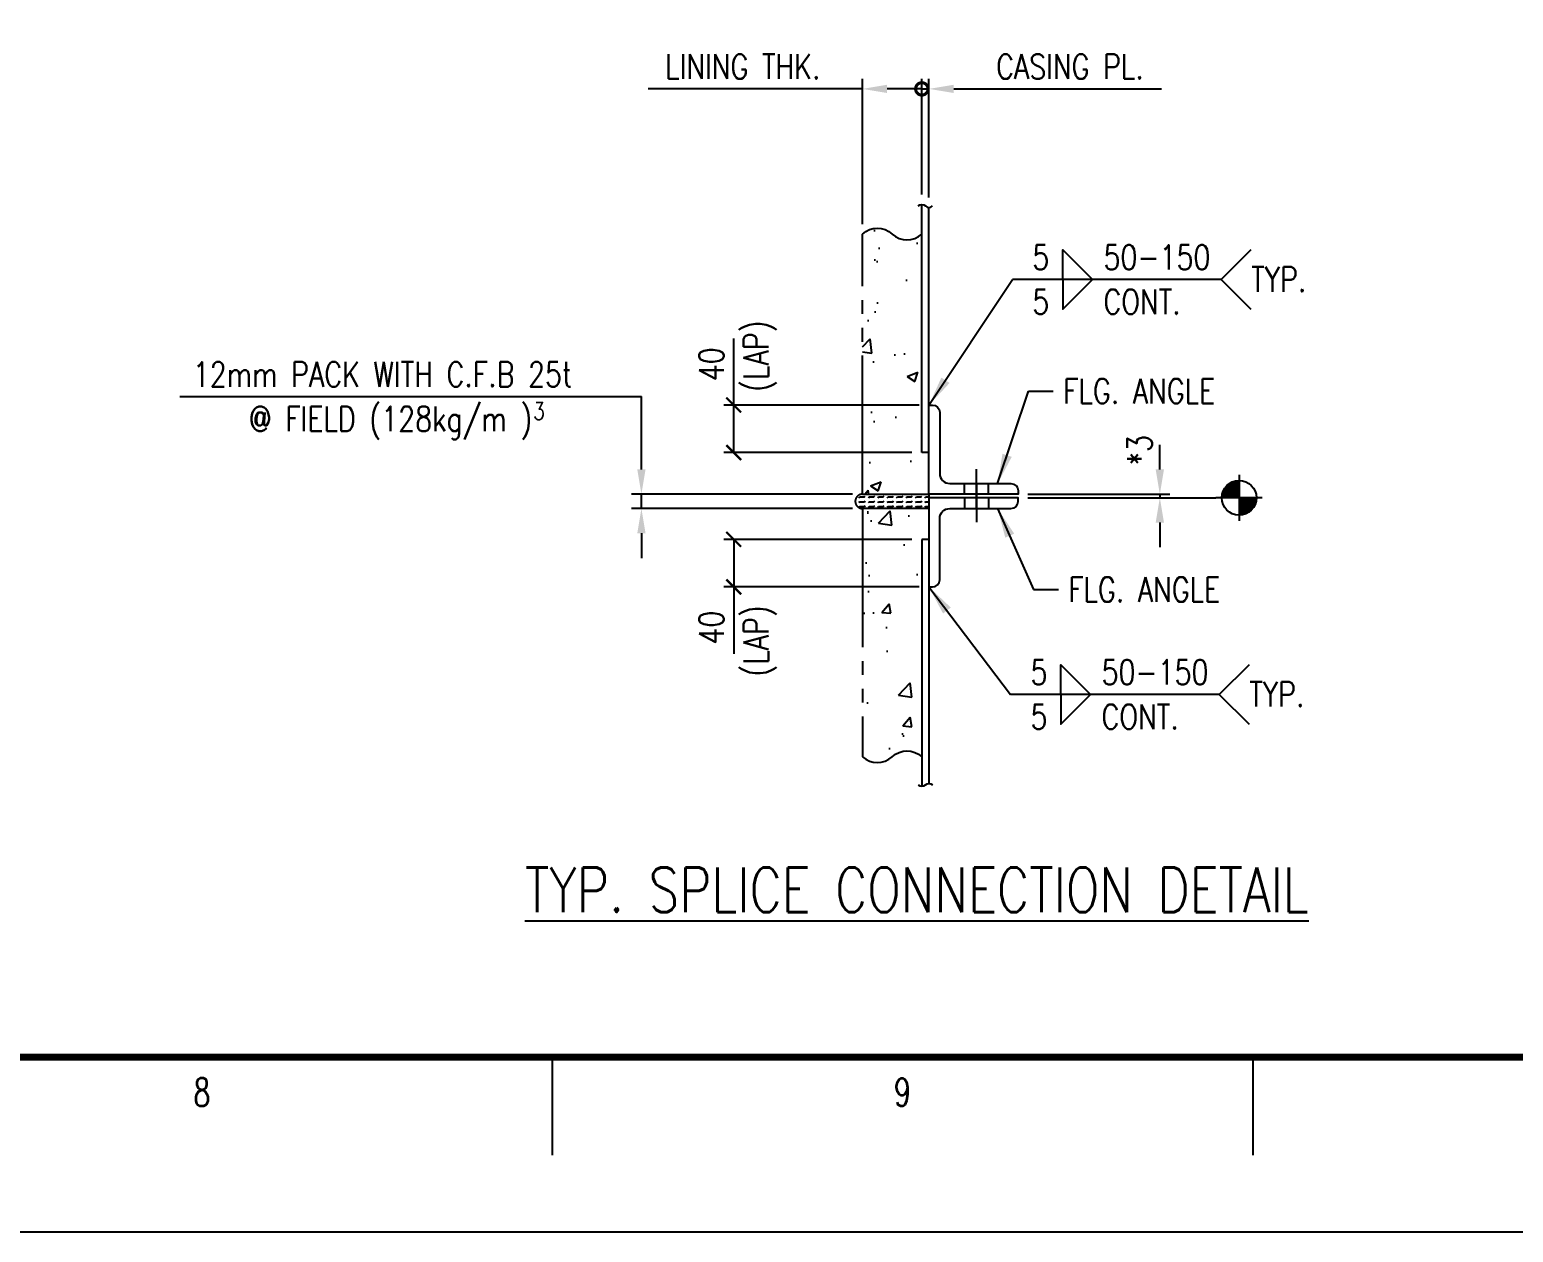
# Model space of a CAD drawing. Header units: millimetres. Extents: x 0 to 134087, y -49114 to 20834.
# Drawn here: x 37172 to 40917, y -49114 to -46079 of the extents above; entities that cross this region are included whole.
import ezdxf
from ezdxf.enums import TextEntityAlignment as Align

# ---------------------------------------------------------------- set-up
doc = ezdxf.new("R2010")
doc.units = ezdxf.units.MM
doc.header["$LTSCALE"] = 35
for name, pattern in [('JNK-CENTER', [34, 30, -1.5, 1, -1.5]), ('JNK-HIDDEN', [3, 2, -1]), ('JNK-PHANTOM', [15, 10, -1, 1, -1, 1, -1])]:
    doc.linetypes.add(name, pattern=pattern)
for name, color, linetype in [('CEN-R', 1, 'JNK-CENTER'), ('CON-G', 3, 'Continuous'), ('CON-W', 7, 'Continuous'), ('CON-Y', 2, 'Continuous'), ('Dim-W', 7, 'Continuous'), ('HID-Y', 2, 'JNK-HIDDEN'), ('PHA-M', 6, 'JNK-PHANTOM'), ('STL-OBJT', 7, 'Continuous'), ('TXT-C', 4, 'Continuous'), ('TXT-Y', 2, 'Continuous')]:
    doc.layers.add(name, color=color, linetype=linetype)
doc.styles.add('ROMANS', font='ROMANS.shx', dxfattribs={"width": 0.8})
doc.styles.add('SIMPLEX', font='simplex.shx', dxfattribs={"width": 0.8})
doc.dimstyles.new('DIM25x3', dxfattribs={"dimscale": 25, "dimtxt": 2.5, "dimasz": 2.5, "dimexe": 1, "dimexo": 1, "dimgap": 1, "dimtad": 1, "dimdec": 0, "dimlfac": 0.4, "dimdsep": 46, "dimtxsty": 'SIMPLEX', "dimcen": 0, "dimclrt": 2, "dimazin": 2, "dimtfac": 1, "dimtdec": 0, "dimtmove": 2, "dimatfit": 2, "dimfxl": 0.18, "dimtfill": 1, "dimtolj": 1, "dimtzin": 0, "dimarcsym": 0})
doc.dimstyles.new('DIM30_10', dxfattribs={"dimscale": 30, "dimtxt": 2.5, "dimasz": 2.5, "dimexe": 1, "dimexo": 1, "dimgap": 1, "dimtad": 1, "dimdec": 0, "dimlfac": 0.333333, "dimdsep": 46, "dimtxsty": 'SIMPLEX', "dimcen": 0, "dimclrd": 256, "dimclre": 256, "dimclrt": 2, "dimadec": 1, "dimazin": 2, "dimtfac": 1, "dimtdec": 0, "dimtix": 1, "dimtmove": 2, "dimatfit": 2, "dimfxl": 1, "dimarcsym": 1})

# ---------------------------------------------------------------- blocks, each defined once
blk = doc.blocks.new('TITLE')
at = {"color": 7}
for p, q in [((594.15, 17.68), (594.15, 7.78)), ((664.88, 17.68), (664.88, 7.78)), ((841, 0), (0, 0))]:
    blk.add_line(p, q, dxfattribs=at)
at = {"color": 7, "const_width": 0.707}
blk.add_lwpolyline([(28.29, 17.68), (823.67, 17.68)], dxfattribs=at)
at = {"color": 7, "style": 'ROMANS', "width": 0.7}
for s, p in [('8', (558.78, 14.15)), ('9', (629.51, 14.15))]:
    blk.add_text(s, height=2.83, dxfattribs=at).set_placement(p, align=Align.MIDDLE)
blk = doc.blocks.new('FS-MARK')
h = blk.add_hatch(color=256)
edge = h.paths.add_edge_path()
edge.add_arc((0, 0), 1.75, 90, 180)
edge.add_line((-1.75, 0), (0, 0))
edge.add_line((0, 0), (0, 1.75))
h = blk.add_hatch(color=256)
edge = h.paths.add_edge_path()
edge.add_line((0, 0), (0, -1.75))
edge.add_arc((0, 0), 1.75, 270, 360)
edge.add_line((1.75, 0), (0, 0))
for p, q in [((0, 2.33), (0, -2.33)), ((2.33, 0), (-2.33, 0))]:
    blk.add_line(p, q)
blk.add_circle((0, 0), 1.75)
at = {"layer": 'CON-Y', "style": 'SIMPLEX', "width": 0.8}
blk.add_attdef('F.S.', (3.19, 1), '', height=2.5, dxfattribs=at)
blk = doc.blocks.new('*D2353')
at = {"layer": 'DEFPOINTS', "color": 0, "transparency": 16777216}
for p in [(39666.7, -47251.4), (39666.7, -47260.4), (40024.5, -47260.4)]:
    blk.add_point(p, dxfattribs=at)
at = {"layer": 'Dim-W', "color": 0, "lineweight": -2, "transparency": 16777216}
for p, q in [((40024.5, -47188.9), (40024.5, -47126.4)), ((39691.7, -47251.4), (40049.5, -47251.4)), ((39691.7, -47260.4), (40049.5, -47260.4)), ((40024.5, -47251.4), (40024.5, -47260.4)), ((40024.5, -47322.9), (40024.5, -47385.4))]:
    blk.add_line(p, q, dxfattribs=at)
at = {"layer": 'Dim-W', "color": 0, "transparency": 16777216}
blk.add_solid([(40014, -47322.9), (40034.9, -47322.9), (40024.5, -47260.4)], dxfattribs=at)
at = {"layer": 'Dim-W', "color": 2, "transparency": 16777216, "insert": (39973.7, -47140.4), "char_height": 62.5, "attachment_point": 5, "rotation": 90, "style": 'SIMPLEX', "bg_fill": 3, "box_fill_scale": 1.1, "bg_fill_color": 256, "bg_fill_true_color": 13158600, "bg_fill_transparency": 0}
blk.add_mtext('\\A1;*3', dxfattribs=at)
at = {"layer": 'Dim-W', "color": 0, "transparency": 16777216}
blk.add_solid([(40014, -47188.9), (40034.9, -47188.9), (40024.5, -47251.4)], dxfattribs=at)
blk = doc.blocks.new('*D2354')
at = {"layer": 'DEFPOINTS', "color": 0, "transparency": 16777216}
for p in [(39441.7, -46228.4), (39423.7, -46520.3), (39441.7, -46527.5)]:
    blk.add_point(p, dxfattribs=at)
at = {"layer": 'Dim-W', "color": 0, "lineweight": -2, "transparency": 16777216}
for p, q in [((39423.7, -46495.3), (39423.7, -46203.4)), ((39441.7, -46502.5), (39441.7, -46203.4)), ((39423.7, -46228.4), (39361.2, -46228.4)), ((39423.7, -46228.4), (39441.7, -46228.4)), ((39504.2, -46228.4), (40028.6, -46228.4))]:
    blk.add_line(p, q, dxfattribs=at)
at = {"layer": 'Dim-W', "color": 0, "transparency": 16777216}
blk.add_solid([(39504.2, -46218), (39504.2, -46238.8), (39441.7, -46228.4)], dxfattribs=at)
at = {"layer": 'Dim-W', "color": 2, "transparency": 16777216, "insert": (39797.7, -46172.1), "char_height": 62.5, "attachment_point": 5, "style": 'SIMPLEX', "bg_fill": 3, "box_fill_scale": 1.1, "bg_fill_color": 256, "bg_fill_true_color": 13158600, "bg_fill_transparency": 0}
blk.add_mtext('\\A1;CASING PL.', dxfattribs=at)
blk = doc.blocks.new('_None')
blk = doc.blocks.new('_DotSmall')
at = {"color": 0, "linetype": 'ByBlock', "const_width": 0.5}
blk.add_lwpolyline([(-0.0625, 0, 1), (0.0625, 0, 1)], format="xyb", close=True, dxfattribs=at)
blk = doc.blocks.new('*D2355')
at = {"layer": 'DEFPOINTS', "color": 0, "transparency": 16777216}
for p in [(39273.7, -46228.4), (39423.7, -46228.4), (39273.7, -46594.8)]:
    blk.add_point(p, dxfattribs=at)
at = {"layer": 'Dim-W', "color": 0, "lineweight": -2, "transparency": 16777216}
for p, q in [((39273.7, -46569.8), (39273.7, -46203.4)), ((39273.7, -46228.4), (38732.7, -46228.4)), ((39423.7, -46228.4), (39336.2, -46228.4))]:
    blk.add_line(p, q, dxfattribs=at)
at = {"layer": 'Dim-W', "color": 0, "transparency": 16777216}
blk.add_solid([(39336.2, -46218), (39336.2, -46238.8), (39273.7, -46228.4)], dxfattribs=at)
at = {"layer": 'Dim-W', "color": 0, "lineweight": -2, "transparency": 16777216, "xscale": 62.5, "yscale": 62.5, "zscale": 62.5}
blk.add_blockref('_DotSmall', (39423.7, -46228.4), dxfattribs=at)
at = {"layer": 'Dim-W', "color": 2, "transparency": 16777216, "insert": (38972, -46172.1), "char_height": 62.5, "attachment_point": 5, "style": 'SIMPLEX', "bg_fill": 3, "box_fill_scale": 1.1, "bg_fill_color": 256, "bg_fill_true_color": 13158600, "bg_fill_transparency": 0}
blk.add_mtext('\\A1;LINING THK.', dxfattribs=at)
blk = doc.blocks.new('_ArchTick')
at = {"color": 0, "linetype": 'ByBlock', "const_width": 0.15}
blk.add_lwpolyline([(-0.5, -0.5), (0.5, 0.5)], dxfattribs=at)
blk = doc.blocks.new('*D2356')
at = {"layer": 'DEFPOINTS', "color": 0, "transparency": 16777216}
for p in [(38948.9, -47026.4), (39441.7, -47026.4), (39423.7, -47146.4)]:
    blk.add_point(p, dxfattribs=at)
at = {"layer": 'Dim-W', "color": 0, "lineweight": -2, "transparency": 16777216}
for p, q in [((38948.9, -47026.4), (38948.9, -46858)), ((39416.7, -47026.4), (38923.9, -47026.4)), ((38948.9, -47146.4), (38948.9, -47026.4)), ((39398.7, -47146.4), (38923.9, -47146.4))]:
    blk.add_line(p, q, dxfattribs=at)
at = {"layer": 'Dim-W', "color": 0, "lineweight": -2, "transparency": 16777216, "xscale": 37.5, "yscale": 37.5, "zscale": 37.5}
for p, rotation in [((38948.9, -47026.4), 90), ((38948.9, -47146.4), 270)]:
    blk.add_blockref('_ArchTick', p, dxfattribs=dict(at, rotation=rotation))
at = {"layer": 'Dim-W', "color": 2, "transparency": 16777216, "insert": (38892.6, -46923.5), "char_height": 62.5, "attachment_point": 5, "rotation": 90, "style": 'SIMPLEX', "bg_fill": 3, "box_fill_scale": 1.1, "bg_fill_color": 256, "bg_fill_true_color": 13158600, "bg_fill_transparency": 0}
blk.add_mtext('\\A1;40', dxfattribs=at)
blk = doc.blocks.new('*D2357')
at = {"layer": 'DEFPOINTS', "color": 0, "transparency": 16777216}
for p in [(39423.7, -47365.4), (38948.9, -47485.4), (39441.7, -47485.4)]:
    blk.add_point(p, dxfattribs=at)
at = {"layer": 'Dim-W', "color": 0, "lineweight": -2, "transparency": 16777216}
for p, q in [((39398.7, -47365.4), (38923.9, -47365.4)), ((38948.9, -47365.4), (38948.9, -47485.4)), ((39416.7, -47485.4), (38923.9, -47485.4)), ((38948.9, -47485.4), (38948.9, -47653.9))]:
    blk.add_line(p, q, dxfattribs=at)
at = {"layer": 'Dim-W', "color": 0, "lineweight": -2, "transparency": 16777216, "xscale": 37.5, "yscale": 37.5, "zscale": 37.5}
for p, rotation in [((38948.9, -47365.4), 90), ((38948.9, -47485.4), 270)]:
    blk.add_blockref('_ArchTick', p, dxfattribs=dict(at, rotation=rotation))
at = {"layer": 'Dim-W', "color": 2, "transparency": 16777216, "insert": (38892.6, -47588.4), "char_height": 62.5, "attachment_point": 5, "rotation": 90, "style": 'SIMPLEX', "bg_fill": 3, "box_fill_scale": 1.1, "bg_fill_color": 256, "bg_fill_true_color": 13158600, "bg_fill_transparency": 0}
blk.add_mtext('\\A1;40', dxfattribs=at)

msp = doc.modelspace()

# ---------------------------------------------------------------- hatches: boundary and pattern name
at = {"layer": 'CON-W'}
h = msp.add_hatch(dxfattribs=at)
h.set_pattern_fill('AR-CONC', color=256, scale=1.5)
h.set_pattern_definition([(50, (22079.2, -50270.68), (273.277, -23.9086), [28.575, -314.325]), (355, (22079.2, -50270.68), (-52.865, 286.5853), [22.86, -251.461]), (100.4514, (22101.98, -50272.67), (220.412, 262.6766), [24.285, -267.1354]), (46.1842, (22079.2, -50194.48), (406.6186, -63.0635), [42.8625, -471.4875]), (96.6356, (22113.1, -50199.73), (356.106, 371.139), [36.428, -400.703]), (351.1842, (22079.2, -50194.5), (356.106, 371.139), [34.29, -377.19]), (21, (22117.3, -50213.53), (227.4216, -153.3978), [28.575, -314.325]), (326, (22117.3, -50213.53), (92.703, 276.282), [22.86, -251.46]), (71.4514, (22136.26, -50226.3), (320.1246, 122.884), [24.285, -267.135]), (37.5, (22079.2, -50270.68), (4.6329, 126.83256), [0, -248.412, 0, -255.27, 0, -252.4125]), (7.5, (22079.2, -50270.68), (100.2295, 150.2709), [0, -145.542, 0, -242.697, 0, -96.2025]), (327.5, (21994.24, -50270.68), (203.3859, -8.5931), [0, -95.25, 0, -297.18, 0, -394.335]), (317.5, (21956.14, -50270.68), (222.1938, 38.1397), [0, -123.825, 0, -197.358, 0, -280.035])])
h.paths.add_polyline_path([(39423.7407, -46596.3073, -0.395558575), (39348.7407, -46596.3073, 0.395558575), (39273.7407, -46596.3073), (39273.7407, -47251.4322), (39441.7407, -47251.4322), (39441.7407, -47146.4322), (39423.7407, -47146.4322)])
h.paths.add_polyline_path([(39423.7407, -47365.4322), (39441.7407, -47365.4322), (39441.7407, -47287.4322), (39273.7407, -47287.4322), (39273.7407, -47915.5572, 0.395558575), (39348.7407, -47915.5572, -0.395558575), (39423.7407, -47915.5572)])
h = msp.add_hatch(dxfattribs=at)
h.set_pattern_fill('FLEX', color=256, scale=1.875)
h.set_pattern_definition([(0, (21264.711, -50270.68), (0, 11.90625), [11.90625, -11.90625]), (45, (21276.617, -50270.68), (8e-16, 11.90625), [2.9765625, -10.884855, 2.9765625, -16.83798])])
h.paths.add_polyline_path([(39273.7407, -47251.4322, 1), (39273.7407, -47287.4322), (39441.7407, -47287.4322), (39441.7407, -47251.4322)])

# ---------------------------------------------------------------- linework, layer by layer
for points in [[(39779.5386, -46709.493), (39779.5386, -46634.493), (39854.5386, -46709.493)], [(39779.5386, -46709.493), (39779.5386, -46784.493), (39854.5386, -46709.493)], [(39774.7896, -47756.849), (39774.7896, -47681.849), (39849.7896, -47756.849)], [(39774.7896, -47756.849), (39774.7896, -47831.849), (39849.7896, -47756.849)]]:
    msp.add_lwpolyline(points)
at = {"layer": 'CEN-R'}
for p, q in [((39561.7407, -47285.9322), (39561.7407, -47188.4322)), ((39561.7407, -47224.4322), (39561.7407, -47321.9322))]:
    msp.add_line(p, q, dxfattribs=at)
at = {"layer": 'CON-G'}
for p, q in [((39423.7407, -47146.4322), (39423.7407, -46520.3026)), ((39441.7407, -47146.4322), (39441.7407, -46527.4793)), ((39441.7407, -47146.4322), (39423.7407, -47146.4322)), ((39423.7407, -47365.4322), (39423.7407, -47988.5618)), ((39441.7407, -47365.4322), (39423.7407, -47365.4322)), ((39441.7407, -47363.9322), (39441.7407, -47981.3852))]:
    msp.add_line(p, q, dxfattribs=at)
for points in [[(39441.7407, -47251.4322), (39441.7407, -47026.4322), (39450.7407, -47026.4322, -0.414213562), (39468.7407, -47044.4322), (39468.7407, -47198.9322, 0.414213562), (39494.2407, -47224.4322), (39648.7407, -47224.4322, -0.414213562), (39666.7407, -47242.4322), (39666.7407, -47251.4322)], [(39441.7407, -47260.4322), (39441.7407, -47485.4322), (39450.7407, -47485.4322, 0.414213562), (39468.7407, -47467.4322), (39468.7407, -47312.9322, -0.414213562), (39494.2407, -47287.4322), (39648.7407, -47287.4322, 0.414213562), (39666.7407, -47269.4322), (39666.7407, -47260.4322)]]:
    msp.add_lwpolyline(points, format="xyb", close=True, dxfattribs=at)
at = {"layer": 'CON-W'}
for p, q in [((40179.3975, -46709.493), (39652.6015, -46709.493)), ((39693.1576, -46991.0964), (39755.6576, -46991.0964)), ((40049.4558, -47260.4322), (40166.1225, -47260.4322)), ((39705.8918, -47491.9624), (39768.3918, -47491.9624)), ((40174.6486, -47756.849), (39647.8525, -47756.849))]:
    msp.add_line(p, q, dxfattribs=at)
for points in [[(39414.5967, -46523.891, -0.395558575), (39432.7407, -46523.891, 0.395558575), (39450.8847, -46523.891)], [(39273.7407, -46594.8073, -0.395558575), (39348.7407, -46594.8073, 0.395558575), (39423.7407, -46594.8073)], [(39273.7407, -47914.0572, 0.395558575), (39348.7407, -47914.0572, -0.395558575), (39423.7407, -47914.0572)], [(39414.5967, -47984.9735, 0.395558575), (39432.7407, -47984.9735, -0.395558575), (39450.8847, -47984.9735)]]:
    msp.add_lwpolyline(points, format="xyb", dxfattribs=at)
for points in [[(40254.3975, -46634.493), (40179.3975, -46709.493), (40254.3975, -46784.493)], [(40249.6486, -47681.849), (40174.6486, -47756.849), (40249.6486, -47831.849)]]:
    msp.add_lwpolyline(points, dxfattribs=at)
at = {"layer": 'Dim-W'}
for p, q in [((38715.8786, -47188.9322), (38715.8786, -47005.0036)), ((39248.7407, -47251.4322), (38690.8786, -47251.4322)), ((38715.8786, -47287.4322), (38715.8786, -47251.4322)), ((39248.7407, -47287.4322), (38690.8786, -47287.4322)), ((38715.8786, -47349.9322), (38715.8786, -47412.4322))]:
    msp.add_line(p, q, dxfattribs=at)
for points in [[(38705.4619, -47188.9322), (38726.2953, -47188.9322), (38715.8786, -47251.4322)], [(38705.4619, -47349.9322), (38726.2953, -47349.9322), (38715.8786, -47287.4322)]]:
    msp.add_solid(points, dxfattribs=at)
at = {"layer": 'HID-Y'}
for p, q in [((39531.7407, -47251.4322), (39531.7407, -47224.4322)), ((39591.7407, -47251.4322), (39591.7407, -47224.4322)), ((39531.7407, -47260.4322), (39531.7407, -47287.4322)), ((39591.7407, -47260.4322), (39591.7407, -47287.4322))]:
    msp.add_line(p, q, dxfattribs=at)
at = {"layer": 'PHA-M'}
for p, q in [((39273.7407, -47251.4322), (39273.7407, -46594.8073)), ((39273.7407, -47287.4322), (39273.7407, -47914.0572))]:
    msp.add_line(p, q, dxfattribs=at)
msp.add_lwpolyline([(39441.7407, -47251.4322), (39441.7407, -47287.4322), (39273.7407, -47287.4322, -1), (39273.7407, -47251.4322)], format="xyb", close=True, dxfattribs=at)
at = {"layer": 'STL-OBJT'}
msp.add_line((37550.4969, -47005.0036), (38715.8786, -47005.0036), dxfattribs=at)

# ---------------------------------------------------------------- block references
at = {"linetype": 'ByBlock', "xscale": 24.99999999749996, "yscale": 24.99999999749996, "zscale": 24.99999999749996}
msp.add_blockref('TITLE', (23636.9795, -49114.431), dxfattribs=at)
at = {"layer": 'CON-W', "xscale": 25, "yscale": 25, "zscale": 25}
msp.add_blockref('FS-MARK', (40224.4558, -47260.4322), dxfattribs=at)

# ---------------------------------------------------------------- texts
at = {"layer": 'CON-W', "color": 2, "style": 'SIMPLEX', "width": 0.8}
for s, p in [('5', (39702.7136, -46684.493)), ('50-150', (39882.1905, -46684.493)), ('5', (39702.7136, -46796.993)), ('CONT.', (39882.1905, -46796.993)), ('FLG. ANGLE', (39780.6576, -47022.3464)), ('FLG. ANGLE', (39793.3918, -47523.2124)), ('5', (39697.9647, -47731.849)), ('50-150', (39877.4416, -47731.849)), ('5', (39697.9647, -47844.349)), ('CONT.', (39877.4416, -47844.349))]:
    msp.add_text(s, height=62.5, dxfattribs=at).set_placement(p)
at = {"layer": 'STL-OBJT', "color": 2, "style": 'SIMPLEX', "width": 0.8}
for s, height, p in [('12mm PACK WITH C.F.B 25t', 62.5, (37583.2715, -46980.0036)), ('@ FIELD (128kg/m )', 62.5, (37724.7828, -47092.5036)), ('3', 43.75, (38442.3574, -47063.4384))]:
    msp.add_text(s, height=height, dxfattribs=at).set_placement(p)
at = {"layer": 'TXT-C', "style": 'SIMPLEX', "width": 0.8}
msp.add_text('%%UTYP. SPLICE CONNECTION DETAIL', height=112.5, dxfattribs=at).set_placement((39411.1017, -48306.027), align=Align.CENTER)
at = {"layer": 'TXT-Y', "style": 'SIMPLEX', "width": 0.8}
for p in [(40255.1157, -46708.993), (40250.3668, -47756.349)]:
    msp.add_text('TYP.', height=62.5, dxfattribs=at).set_placement(p, align=Align.MIDDLE_LEFT)

# ---------------------------------------------------------------- leaders
at = {"layer": 'CON-W'}
for points in [[(39441.7407, -47026.4322), (39652.6015, -46709.493)], [(39441.7407, -47485.4322), (39647.8525, -47756.849)]]:
    msp.add_leader(points, dimstyle='DIM30_10', override={"dimgap": 1, "dimtad": 0}, dxfattribs=at)
for points in [[(39615.1344, -47224.4322), (39693.1576, -46991.0964)], [(39615.1344, -47287.4322), (39705.8918, -47491.9624)]]:
    msp.add_leader(points, dimstyle='DIM30_10', dxfattribs=at)

# ---------------------------------------------------------------- next in the draw order: dimensions: what is measured, and where the dimension line sits
at = {"layer": 'Dim-W'}
dim = msp.add_linear_dim(base=(39441.7407, -46228.3768), p1=(39423.7407, -46520.3026), p2=(39441.7407, -46527.4793), text='CASING PL.', dimstyle='DIM25x3', override={"dimlfac": 0.333333, "dimblk1": 'None', "dimsah": 1, "dimtmove": 0, "dimatfit": 3}, dxfattribs=at)
dim.commit()
dim.dimension.update_dxf_attribs({"geometry": '*D2354', "text_midpoint": (39797.6931, -46172.1268)})
for base, p1, p2, angle, picture, middle in [((38948.8929, -47026.4322), (39423.7407, -47146.4322), (39441.7407, -47026.4322), 90, '*D2356', (38892.6429, -46923.456)), ((38948.8929, -47485.4322), (39423.7407, -47365.4322), (39441.7407, -47485.4322), 270, '*D2357', (38892.6429, -47588.4084))]:
    dim = msp.add_linear_dim(base=base, p1=p1, p2=p2, angle=angle, dimstyle='DIM25x3', override={"dimasz": 1.5, "dimlfac": 0.333333, "dimblk1": 'ArchTick', "dimblk2": 'ArchTick', "dimsah": 1, "dimtmove": 0, "dimatfit": 3}, dxfattribs=at)
    dim.commit()
    dim.dimension.update_dxf_attribs({"geometry": picture, "text_midpoint": middle})
dim = msp.add_linear_dim(base=(40024.4558, -47260.4322), p1=(39666.7407, -47251.4322), p2=(39666.7407, -47260.4322), angle=90, text='*<>', dimstyle='DIM25x3', override={"dimlfac": 0.333333}, dxfattribs=at)
dim.commit()
dim.dimension.update_dxf_attribs({"geometry": '*D2353', "text_midpoint": (39973.7386, -47140.3859), "dimtype": 160})

# ---------------------------------------------------------------- next in the draw order: texts
at = {"layer": 'Dim-W', "color": 2, "style": 'SIMPLEX', "width": 0.8}
for p in [(39036.3929, -46992.9633), (39036.3929, -47711.7583)]:
    msp.add_text('(LAP)', height=62.5, rotation=90, dxfattribs=at).set_placement(p)

# ---------------------------------------------------------------- next in the draw order: dimensions: what is measured, and where the dimension line sits
at = {"layer": 'Dim-W'}
dim = msp.add_linear_dim(base=(39273.7407, -46228.3768), p1=(39423.7407, -46228.3768), p2=(39273.7407, -46594.8073), text='LINING THK.', dimstyle='DIM25x3', override={"dimlfac": 0.333333, "dimblk1": 'DotSmall', "dimsah": 1, "dimtmove": 0, "dimatfit": 3}, dxfattribs=at)
dim.commit()
dim.dimension.update_dxf_attribs({"geometry": '*D2355', "text_midpoint": (38971.955, -46172.1268)})

doc.saveas('drawing.dxf')
